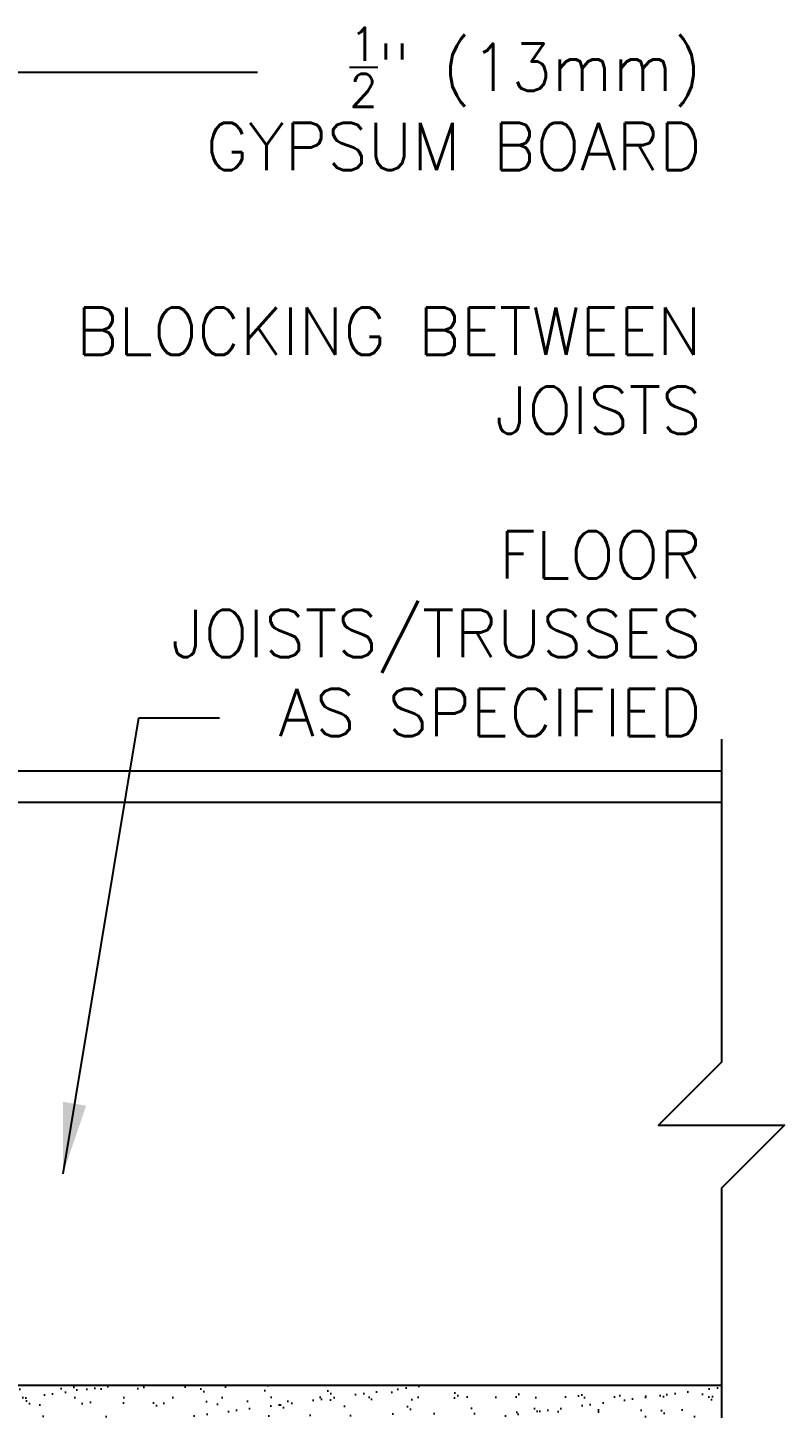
# Model space of a CAD drawing. Header units: inches. Extents: x 109 to 208.5, y 88.9 to 153.3.
# Drawn here: x 196.45 to 208.46, y 129.95 to 151.86 of the extents above; entities that cross this region are included whole.
import ezdxf

# ---------------------------------------------------------------- set-up
doc = ezdxf.new("R2010")
doc.units = ezdxf.units.IN
doc.header["$LTSCALE"] = 0.5
doc.header["$MEASUREMENT"] = 0
for name, color, linetype in [('HATCH', 12, 'Continuous'), ('line25', 2, 'Continuous'), ('LINE9', 9, 'Continuous'), ('TEXT', 4, 'Continuous')]:
    doc.layers.add(name, color=color, linetype=linetype)
doc.styles.add('DIM', font='romans.shx', dxfattribs={"width": 0.7})
doc.styles.add('ROMANS', font='romans.shx', dxfattribs={"height": 0.75})
doc.dimstyles.new('ext_12', dxfattribs={"dimscale": 12, "dimtxt": 0.09375, "dimasz": 0.09375, "dimexe": 0.09375, "dimexo": 0.0625, "dimgap": 0.0625, "dimtad": 1, "dimdec": 1, "dimzin": 3, "dimdsep": 46, "dimlunit": 4, "dimtxsty": 'DIM', "dimcen": 0.09, "dimdle": 0.09375, "dimclrt": 4, "dimadec": 0, "dimazin": 0, "dimtfac": 1, "dimtdec": 1, "dimtmove": 2, "dimatfit": 3, "dimfxl": 1, "dimfrac": 2, "dimtolj": 1, "dimtzin": 0, "dimarcsym": 0})

msp = doc.modelspace()

# ---------------------------------------------------------------- hatches: boundary and pattern name
at = {"layer": 'HATCH'}
h = msp.add_hatch(dxfattribs=at)
h.set_pattern_fill('AR-SAND', color=256, scale=0.25, style=0)
h.set_pattern_definition([(37.5, (80.07722, 9.9466), (-0.0157483, 0.4817059), [0, -0.38, 0, -0.425, 0, -0.40625]), (7.5, (80.0772, 9.9466), (0.4424442, 0.7055365), [0, -0.205, 0, -0.3425, 0, -0.13125]), (327.5, (79.76972, 9.9466), (0.7785355, 0.0014148), [0, -0.125, 0, -0.45, 0, -0.5875]), (317.5, (79.7697, 9.9466), (0.7515317, 0.219419), [0, -0.0625, 0, -0.295, 0, -0.3375])])
h.paths.add_polyline_path([(191.163, 130.317), (191.163, 129.817), (207.459, 129.817), (207.459, 130.317)])

# ---------------------------------------------------------------- linework, layer by layer
at = {"layer": 'line25'}
for p, q in [((191.163, 139.567), (207.459, 139.567)), ((191.163, 130.317), (207.459, 130.317))]:
    msp.add_line(p, q, dxfattribs=at)
at = {"layer": 'LINE9'}
msp.add_line((191.163, 140.067), (207.459, 140.067), dxfattribs=at)
msp.add_lwpolyline([(207.459, 140.567), (207.459, 135.442), (206.459, 134.442), (208.459, 134.442), (207.459, 133.442), (207.459, 128.317)], dxfattribs=at)

# ---------------------------------------------------------------- texts
at = {"layer": 'TEXT', "char_height": 0.75, "attachment_point": 6, "style": 'ROMANS'}
for s, insert, width in [('\\A1;{\\H0.7x;\\S1/2;}" (13mm) GYPSUM BOARD', (207.146, 150.732), 9.12398), ('BLOCKING BETWEEN JOISTS', (207.146, 146.417), 11.52812), ('FLOOR JOISTS/TRUSSES AS SPECIFIED', (207.146, 142.244), 9.12398)]:
    msp.add_mtext(s, dxfattribs=dict(at, insert=insert, width=width))

# ---------------------------------------------------------------- leaders
at = {"layer": 'TEXT'}
for points, override in [([(191.523, 151.153), (200.097, 151.153)], {"dimgap": 0.0625, "dimtad": 0}), ([(197.007, 133.672), (198.209, 140.91), (199.492, 140.91)], {"dimtad": 0})]:
    msp.add_leader(points, dimstyle='ext_12', override=override, dxfattribs=at)

doc.saveas('drawing.dxf')
